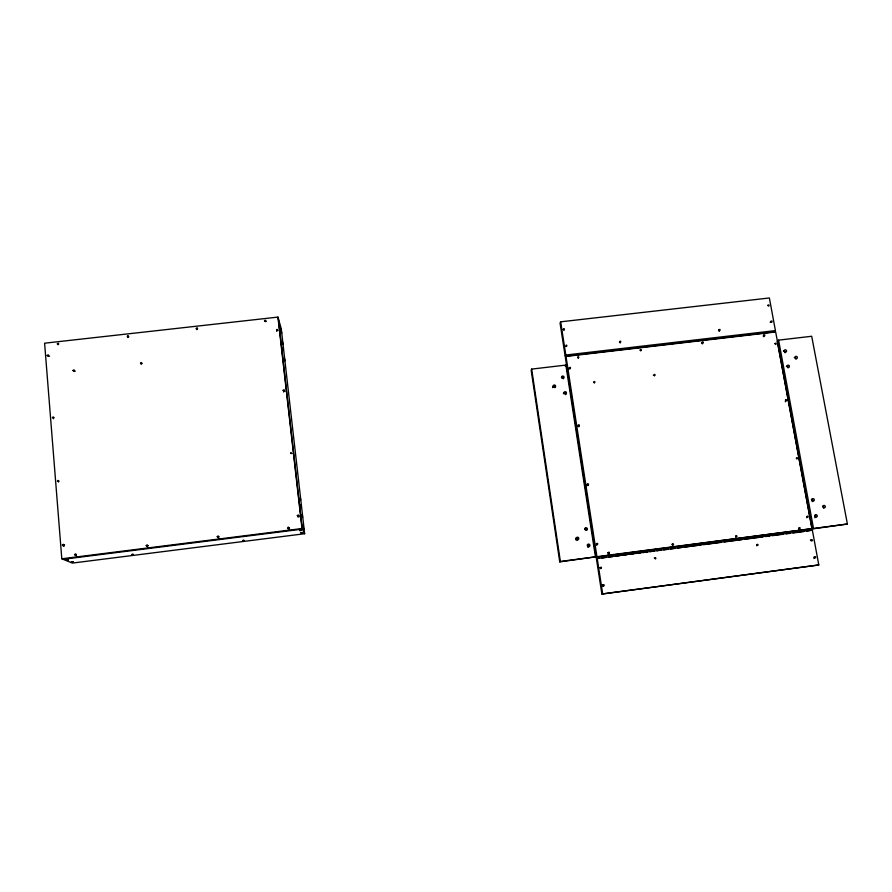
<?xml version="1.0" encoding="UTF-8"?>
<svg xmlns="http://www.w3.org/2000/svg" width="892" height="892" viewBox="0 0 892 892"><rect width="100%" height="100%" fill="white"/><g stroke="black" fill="none" stroke-linecap="round" stroke-linejoin="round"><path stroke-width="1.34" d="M127.935 337.555L128.27 336.853M302.522 517.271L302.221 514.729L302.511 517.271M811.196 540.965C811.129 537.408 814.151 541.845 811.33 540.44M655.308 558.838C654.862 555.627 657.46 560.321 654.315 557.913M600.851 568.572L599.859 567.591M620.23 342.996C618.256 339.428 623.129 342.238 619.438 342.015M565.16 346.475C568.996 345.996 564.826 343.487 566.587 346.486M564.023 330.542C561.692 327.476 566.654 329.159 563.242 329.561M290.658 453.515C291.428 450.772 290.502 453.983 292.108 453.582M196.719 329.65L197.623 329.014M531.665 369.098L531.164 370.202L559.752 561.904L595.455 556.876L565.874 365.084L531.665 369.098L560.377 561.447L559.752 561.904M560.667 321.822L560.064 323.071L565.171 356.176L774.089 331.813L775.416 330.598L769.372 297.973L560.667 321.822L565.796 355.038L565.171 356.176M806.792 517.761L806.847 517.037M785.373 401.768L785.428 401.065M672.635 545.447L672.1 544.254M566.007 356.443L565.383 357.58L596.179 557.154L812.066 528.633L775.672 331.98L566.007 356.443L596.926 556.686L596.179 557.154M565.249 366.199L565.874 365.084M587.906 485.661L587.204 484.479L586.735 485.649M577.537 426.142L578.652 425.852L578.808 426.867M568.672 368.786L570.021 368.797M289.476 528.755C287.648 530.695 287.715 526.213 289.487 528.153M74.259 371.462L75.329 371.05M798.719 529.134C798.608 525.444 801.93 529.29 799.031 528.265M756.84 545.871C756.728 542.013 759.772 546.506 756.94 544.867M298.909 516.981C300.37 515.286 296.523 515.253 297.928 516.97M58.694 481.446C55.248 481.914 59.987 478.513 58.526 482.037M197.277 329.048C198.57 326.439 194.144 328.825 197.087 329.137M128.247 336.775C128.983 333.586 125.136 337.767 128.872 336.719M48.647 356.332L49.606 356.098M778.604 340.142L777.278 341.324L812.021 529.001L847.4 524.017L811.698 336.262L778.604 340.142L813.504 528.443L812.021 529.001M596.413 558.637L812.344 530.093L818.789 564.959L601.877 594.027L596.413 558.637L599.156 558.28M813.995 558.503L813.917 557.132M735.722 537.419C736.145 533.36 738.487 538.344 735.476 536.003M653.323 375.276C657.393 376.112 653.134 372.321 654.505 375.945M76.266 554.423L76.188 555.906M265.493 321.477C267.332 319.08 262.549 320.83 265.359 321.421M53.944 417.746C50.13 418.984 54.758 414.624 53.453 418.749M601.877 594.027L818.789 564.959M812.344 530.093L806.736 531.186M602.546 585.029L603.594 585.832L602.579 586.434M218.953 538.01L217.86 537.374L218.997 536.538M701.502 343.141L702.517 343.888M265.303 321.521L266.139 321.533M560.377 561.447L595.455 556.876M596.926 556.686L812.066 528.633M813.504 528.443L847.4 524.017M601.91 557.924L606.036 557.377M608.779 557.021L612.904 556.485M615.658 556.129L619.784 555.593M622.527 555.225L626.652 554.69M629.406 554.333L633.521 553.798M636.275 553.43L640.4 552.895M643.143 552.538L647.269 552.003M650.023 551.635L654.148 551.1M656.891 550.743L661.017 550.208M663.771 549.851L667.896 549.305M670.639 548.948L674.765 548.413M677.519 548.056L681.644 547.51M684.387 547.153L700.889 545.001M703.632 544.644L721.505 542.314M724.248 541.946L742.122 539.615M744.876 539.259L762.738 536.928M765.492 536.571L769.618 536.025M772.361 535.668L783.366 534.23M786.108 533.873L790.234 533.338M792.988 532.981L803.982 531.543M61.816 558.793L301.998 528.532L304.64 533.728L72.341 563.086L61.816 558.793L44.6 343.197L277.947 317.095L281.259 328.758L304.64 533.728M63.031 559.295L302.31 529.134L278.326 318.444M565.796 355.038L775.416 330.598M810.371 539.95L811.163 540.396M596.358 543.752L597.216 544.588L596.213 545.179M64.581 544.845L63.622 545.536L64.079 546.383M607.987 552.583L608.835 553.419L607.831 554.01M577.559 357.592C581.16 358.026 576.065 355.049 578.384 358.216M770.175 322.168L770.844 322.447M142.207 363.434C137.925 363.992 143.11 360.513 141.126 364.415M763.151 335.938L763.797 336.719M718.562 330.531L719.208 331.322M640.066 350.311C643.656 350.812 638.85 347.612 640.701 350.924M594.005 382.478C597.105 382.01 592.032 380.282 594.44 383.069M277.891 330.486C274.112 329.739 279.631 328.256 276.676 331.356M148.451 545.547L147.191 545.871L147.593 546.919M285.005 391.298L283.801 390.975L283.634 392.045M301.775 524.418L304.116 529.146M278.839 322.893L281.749 333.084M597.161 558.18L602.646 593.693M300.493 499.096C299.913 495.662 300.983 502.653 300.414 499.375M300.782 505.976C300.203 502.575 301.284 509.689 300.693 506.277M282.764 343.565C283.087 347.3 282.318 339.796 282.641 343.532M282.875 348.883C283.221 352.652 282.43 345.092 282.764 348.861M277.947 317.095L301.998 528.532M814.976 515.353A1.249 1.182 49.3 0 1 814.797 517.695M822.993 506.132A1.249 1.171 48.7 0 1 823.595 508.005M811.386 499.308A1.249 1.171 48.2 0 1 812.133 501.638M794.27 357.558A1.215 1.137 38.6 0 1 795.898 359.097M786.365 366.322A1.215 1.137 38.8 0 1 787.993 367.861M783.522 351.013A1.215 1.137 37.9 0 1 785.016 352.819M561.469 377.349A1.227 1.182 26.9 0 1 563.365 378.765M552.694 387.674A1.227 1.182 26.7 0 1 553.787 386.035A1.227 1.182 26.7 0 1 554.935 387.697M563.409 393.729A1.227 1.182 28.2 0 1 565.071 392.792A1.227 1.182 28.2 0 1 565.606 394.632M575.719 538.489A1.26 1.227 47.8 0 1 577.726 538.088A1.26 1.227 47.8 0 1 577.369 540.117M576.422 540.117A1.26 1.227 47.8 0 1 575.73 539.437M584.661 528.588A1.26 1.227 46.6 0 1 586.434 530.327M587.427 544.7A1.26 1.227 49.4 0 1 589.177 545.848A1.26 1.227 49.4 0 1 587.482 546.997M289.186 527.741C287.748 530.628 287.135 525.299 289.186 527.741M297.315 515.598C298.653 518.475 299.433 513.168 297.315 515.598M283.121 390.384C284.436 393.182 285.217 388.053 283.121 390.384M217.235 536.594C218.562 539.504 219.399 534.141 217.235 536.594M146.232 545.525C147.548 548.457 148.429 543.061 146.232 545.525M74.56 554.545C75.865 557.489 76.801 552.059 74.56 554.545M62.407 544.979C63.7 547.922 64.648 542.503 62.407 544.979M73.044 370.47C74.315 373.28 75.229 368.128 73.044 370.47M47.231 355.462C48.48 358.272 49.417 353.12 47.231 355.462M57.356 343.855C58.616 346.653 59.53 341.536 57.356 343.855M242.602 540.53L244.163 540.362L242.657 540.496M814.485 557.065C815.132 560.009 816.838 555.382 814.485 557.065M806.97 516.435C807.617 519.345 809.312 514.773 806.97 516.435M797.582 458.388C795.798 460.584 796.244 455.756 797.582 458.388M785.473 400.062C786.108 402.883 787.792 398.456 785.473 400.062M284.704 360.803L284.37 358.328L284.704 360.803M775.037 343.52C775.661 346.297 777.322 341.948 775.037 343.52M767.967 305.265C768.592 308.008 770.242 303.715 767.967 305.265M763.708 335.147C764.321 337.923 765.994 333.586 763.708 335.147M770.933 321.343C771.558 324.108 773.219 319.782 770.933 321.343M718.952 329.728C719.565 332.504 721.26 328.156 718.952 329.728M672.345 544.198C672.958 547.153 674.753 542.503 672.345 544.198M702.205 342.338C702.818 345.126 704.524 340.755 702.205 342.338M602.925 585.074C603.527 588.062 605.378 583.346 602.925 585.074M600.227 567.557C600.818 570.545 602.669 565.851 600.227 567.557M608.188 552.549C608.79 555.515 610.63 550.843 608.188 552.549M596.525 543.685C597.116 546.651 598.967 541.99 596.525 543.685M587.326 484.211C587.917 487.121 589.746 482.539 587.326 484.211M578.206 425.228C578.785 428.093 580.603 423.588 578.206 425.228M569.308 367.682C569.888 370.514 571.694 366.077 569.308 367.682M299.69 530.562L301.262 530.394L299.69 530.562M300.883 532.836L302.433 532.658L300.95 532.803M66.822 559.908L68.472 559.786L66.822 559.908M71.393 561.782L73.021 561.659L71.393 561.782M131.815 554.501L133.399 554.378L131.916 554.467M814.875 516.033A1.26 1.182 49.3 0 0 816.86 516.847A1.26 1.182 49.3 0 0 816.47 514.751A1.26 1.182 49.3 0 0 814.875 516.033M822.915 506.779A1.26 1.182 48.7 0 0 824.899 507.604A1.26 1.182 48.7 0 0 824.509 505.496A1.26 1.182 48.7 0 0 822.915 506.779M811.898 500.011A1.249 1.182 48.1 0 0 813.883 500.825A1.249 1.182 48.1 0 0 813.493 498.728A1.249 1.182 48.1 0 0 811.898 500.011M787.078 366.445A1.215 1.148 38.8 0 0 789.019 367.248A1.215 1.148 38.8 0 0 788.639 365.229A1.215 1.148 38.8 0 0 787.078 366.445M795.006 357.659A1.215 1.137 38.5 0 0 796.946 358.45A1.215 1.137 38.5 0 0 796.567 356.443A1.215 1.137 38.5 0 0 795.006 357.659M784.224 351.091A1.215 1.137 37.8 0 0 786.164 351.894A1.215 1.137 37.8 0 0 785.785 349.876A1.215 1.137 37.8 0 0 784.224 351.091M561.726 377.662A1.227 1.182 26.8 0 0 563.822 377.963A1.227 1.182 26.8 0 0 562.975 376.045A1.227 1.182 26.8 0 0 561.726 377.662M553.274 386.626A1.227 1.182 26.7 0 0 555.37 386.916A1.227 1.182 26.7 0 0 554.534 384.998A1.227 1.182 26.7 0 0 553.274 386.626M564.123 393.316A1.227 1.182 28.2 0 0 566.23 393.606A1.227 1.182 28.2 0 0 565.383 391.688A1.227 1.182 28.2 0 0 564.123 393.316M584.918 529.168A1.26 1.227 46.5 0 0 586.925 529.993A1.26 1.227 46.5 0 0 586.59 527.863A1.26 1.227 46.5 0 0 584.918 529.168M576.321 538.59A1.26 1.227 47.8 0 0 578.328 539.426A1.26 1.227 47.8 0 0 578.005 537.285A1.26 1.227 47.8 0 0 576.321 538.59M587.415 545.503A1.26 1.227 49.3 0 0 589.434 546.339A1.26 1.227 49.3 0 0 589.099 544.187A1.26 1.227 49.3 0 0 587.415 545.503"/></g></svg>
